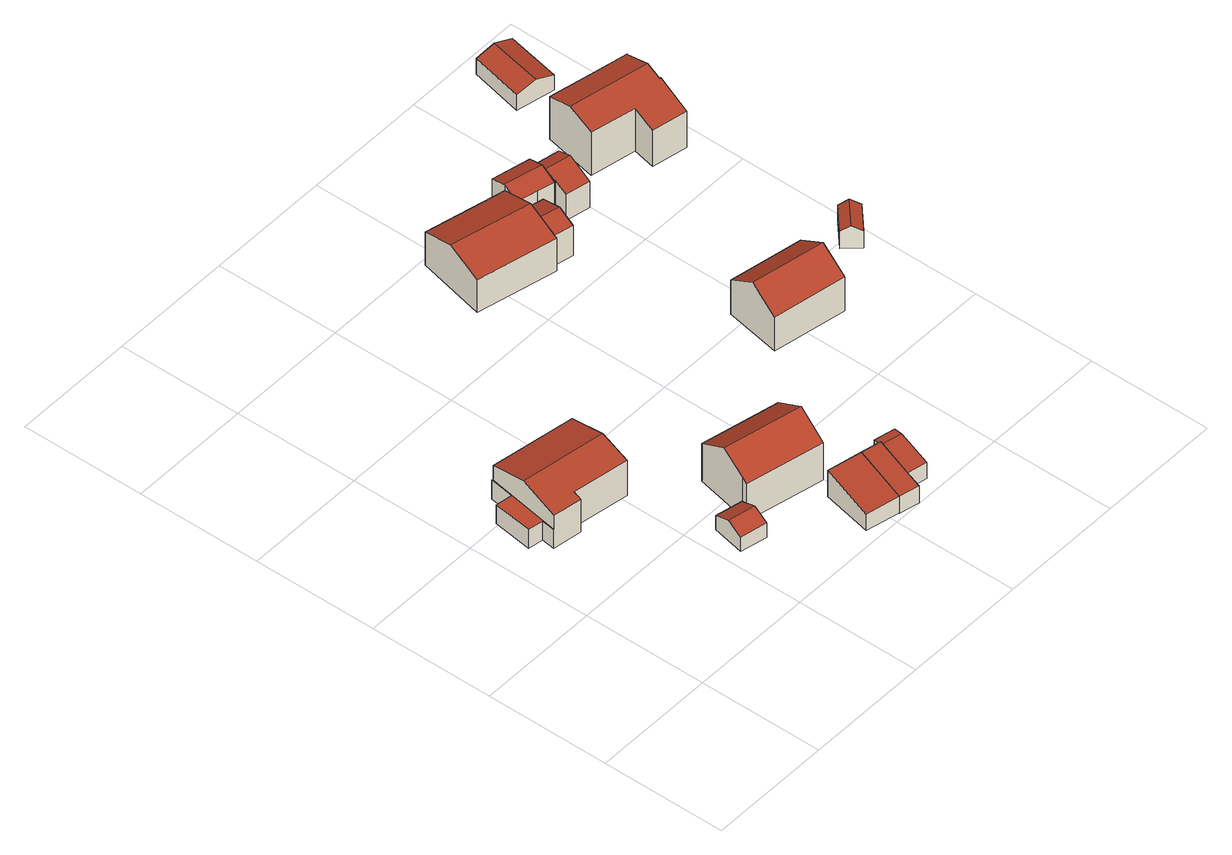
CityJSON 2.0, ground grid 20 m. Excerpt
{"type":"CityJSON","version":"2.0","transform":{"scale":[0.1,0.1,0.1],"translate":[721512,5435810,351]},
"CityObjects":{
"building1":{"type":"Building","attributes":{"Gemeindeschluessel":"09375181","HoeheDach":"364.082","HoeheGrund":"356.360","Methode":"2000","NiedrigsteTraufeDesGebaeudes":"359.820","Geometrietyp2DReferenz":"3000","measuredHeight":7.72,"function":"31001_1000","roofType":"3100"},"address":[{"Country":"Germany","Locality":"Pettendorf","ThoroughfareName":"Zum Aichahof 6"}],"geometry":[{"type":"Solid","lod":"2","boundaries":[[[[0,1,2,3,4,5]],[[6,7,8,9,10,11,12,13,1,0]],[[14,15,16,17,18,19]],[[9,20,21,10]],[[22,19,18,4,3]],[[6,0,5,17,16]],[[2,23,24,25,21,20,22,3]],[[10,21,25,11]],[[9,8,14,19,22,20]],[[6,16,15,7]],[[7,15,14,8]],[[2,1,13,23]],[[11,25,24,12]],[[18,17,5,4]],[[12,24,23,13]]]],"semantics":{"surfaces":[{"type":"WallSurface","Flaeche":"84.141","Z_MAX":"6.055","Z_MAX_ASL":"362.415","Z_MIN":"0.000","Z_MIN_ASL":"356.360"},{"type":"GroundSurface","Flaeche":"177.768","Z_MAX":"0.000","Z_MAX_ASL":"356.360","Z_MIN":"0.000","Z_MIN_ASL":"356.360"},{"type":"RoofSurface","Dachneigung":"75.029","Dachorientierung":"191.422","Flaeche":"76.140","Z_MAX":"7.722","Z_MAX_ASL":"364.082","Z_MIN":"6.053","Z_MIN_ASL":"362.413"},{"type":"WallSurface","Flaeche":"7.662","Z_MAX":"3.460","Z_MAX_ASL":"359.820","Z_MIN":"0.000","Z_MIN_ASL":"356.360"},{"type":"WallSurface","Flaeche":"42.772","Z_MAX":"7.722","Z_MAX_ASL":"364.082","Z_MIN":"3.460","Z_MIN_ASL":"359.820"},{"type":"WallSurface","Flaeche":"77.227","Z_MAX":"7.718","Z_MAX_ASL":"364.078","Z_MIN":"0.000","Z_MIN_ASL":"356.360"},{"type":"RoofSurface","Dachneigung":"90.000","Dachorientierung":"-1.000","Flaeche":"18.044","Z_MAX":"3.460","Z_MAX_ASL":"359.820","Z_MIN":"3.460","Z_MIN_ASL":"359.820"},{"type":"WallSurface","Flaeche":"8.430","Z_MAX":"3.460","Z_MAX_ASL":"359.820","Z_MIN":"0.000","Z_MIN_ASL":"356.360"},{"type":"WallSurface","Flaeche":"28.560","Z_MAX":"6.056","Z_MAX_ASL":"362.416","Z_MIN":"0.000","Z_MIN_ASL":"356.360"},{"type":"WallSurface","Flaeche":"58.987","Z_MAX":"6.424","Z_MAX_ASL":"362.784","Z_MIN":"0.000","Z_MIN_ASL":"356.360"},{"type":"WallSurface","Flaeche":"8.662","Z_MAX":"6.424","Z_MAX_ASL":"362.784","Z_MIN":"0.000","Z_MIN_ASL":"356.360"},{"type":"WallSurface","Flaeche":"13.391","Z_MAX":"3.460","Z_MAX_ASL":"359.820","Z_MIN":"0.000","Z_MIN_ASL":"356.360"},{"type":"WallSurface","Flaeche":"22.105","Z_MAX":"3.460","Z_MAX_ASL":"359.820","Z_MIN":"0.000","Z_MIN_ASL":"356.360"},{"type":"RoofSurface","Dachneigung":"75.028","Dachorientierung":"11.551","Flaeche":"89.196","Z_MAX":"7.722","Z_MAX_ASL":"364.082","Z_MIN":"6.051","Z_MIN_ASL":"362.411"},{"type":"WallSurface","Flaeche":"9.590","Z_MAX":"3.460","Z_MAX_ASL":"359.820","Z_MIN":"0.000","Z_MIN_ASL":"356.360"}],"values":[[0,1,2,3,4,5,6,7,8,9,10,11,12,13,14]]}}]},
"building2":{"type":"Building","attributes":{"Gemeindeschluessel":"09375181","HoeheDach":"357.140","HoeheGrund":"353.380","Methode":"2000","NiedrigsteTraufeDesGebaeudes":"355.982","Geometrietyp2DReferenz":"3000","measuredHeight":3.76,"function":"31001_2000","roofType":"3100","storeysAboveGround":1},"geometry":[{"type":"Solid","lod":"2","boundaries":[[[[26,27,28,29]],[[30,29,28,31,32]],[[33,26,29,30]],[[30,32,34,35,33]],[[34,36,37,35]],[[32,31,36,34]],[[27,37,36,31,28]],[[35,37,27,26,33]]]],"semantics":{"surfaces":[{"type":"RoofSurface","Dachneigung":"66.396","Dachorientierung":"192.206","Flaeche":"12.728","Z_MAX":"3.760","Z_MAX_ASL":"357.140","Z_MIN":"2.602","Z_MIN_ASL":"355.982"},{"type":"WallSurface","Flaeche":"16.859","Z_MAX":"3.760","Z_MAX_ASL":"357.140","Z_MIN":"0.000","Z_MIN_ASL":"353.380"},{"type":"WallSurface","Flaeche":"11.450","Z_MAX":"2.602","Z_MAX_ASL":"355.982","Z_MIN":"0.000","Z_MIN_ASL":"353.380"},{"type":"GroundSurface","Flaeche":"23.329","Z_MAX":"0.000","Z_MAX_ASL":"353.380","Z_MIN":"0.000","Z_MIN_ASL":"353.380"},{"type":"WallSurface","Flaeche":"2.826","Z_MAX":"3.040","Z_MAX_ASL":"356.420","Z_MIN":"0.000","Z_MIN_ASL":"353.380"},{"type":"WallSurface","Flaeche":"11.453","Z_MAX":"2.602","Z_MAX_ASL":"355.982","Z_MIN":"0.000","Z_MIN_ASL":"353.380"},{"type":"RoofSurface","Dachneigung":"66.396","Dachorientierung":"12.202","Flaeche":"12.730","Z_MAX":"3.760","Z_MAX_ASL":"357.140","Z_MIN":"2.602","Z_MIN_ASL":"355.982"},{"type":"WallSurface","Flaeche":"14.034","Z_MAX":"3.760","Z_MAX_ASL":"357.140","Z_MIN":"0.000","Z_MIN_ASL":"353.380"}],"values":[[0,1,2,3,4,5,6,7]]}}]},
"building3":{"type":"Building","attributes":{"Gemeindeschluessel":"09375181","HoeheDach":"362.851","HoeheGrund":"353.080","Methode":"1000","NiedrigsteTraufeDesGebaeudes":"359.885","Geometrietyp2DReferenz":"3000","measuredHeight":9.77,"function":"31001_1000","roofType":"3100","storeysAboveGround":2},"address":[{"Country":"Germany","Locality":"Pettendorf","ThoroughfareName":"Zum Aichahof 4"}],"geometry":[{"type":"Solid","lod":"2","boundaries":[[[[38,39,40,41,42]],[[43,44,45,46]],[[47,41,40,44,43]],[[47,43,46,48,49]],[[39,45,44,40]],[[46,45,39,38,48]],[[48,38,42,49]],[[49,42,41,47]]]],"semantics":{"surfaces":[{"type":"RoofSurface","Dachneigung":"58.559","Dachorientierung":"192.221","Flaeche":"72.905","Z_MAX":"9.771","Z_MAX_ASL":"362.851","Z_MIN":"6.806","Z_MIN_ASL":"359.886"},{"type":"WallSurface","Flaeche":"87.194","Z_MAX":"6.808","Z_MAX_ASL":"359.888","Z_MIN":"0.000","Z_MIN_ASL":"353.080"},{"type":"WallSurface","Flaeche":"73.278","Z_MAX":"9.771","Z_MAX_ASL":"362.851","Z_MIN":"0.000","Z_MIN_ASL":"353.080"},{"type":"GroundSurface","Flaeche":"124.342","Z_MAX":"0.000","Z_MAX_ASL":"353.080","Z_MIN":"0.000","Z_MIN_ASL":"353.080"},{"type":"RoofSurface","Dachneigung":"58.559","Dachorientierung":"12.222","Flaeche":"72.833","Z_MAX":"9.771","Z_MAX_ASL":"362.851","Z_MIN":"6.805","Z_MIN_ASL":"359.885"},{"type":"WallSurface","Flaeche":"80.372","Z_MAX":"9.771","Z_MAX_ASL":"362.851","Z_MIN":"0.000","Z_MIN_ASL":"353.080"},{"type":"WallSurface","Flaeche":"87.328","Z_MAX":"6.806","Z_MAX_ASL":"359.886","Z_MIN":"0.000","Z_MIN_ASL":"353.080"},{"type":"WallSurface","Flaeche":"7.125","Z_MAX":"7.419","Z_MAX_ASL":"360.499","Z_MIN":"0.000","Z_MIN_ASL":"353.080"}],"values":[[0,1,2,3,4,5,6,7]]}}]},
"building4":{"type":"Building","attributes":{"Gemeindeschluessel":"09375181","HoeheDach":"356.161","HoeheGrund":"351.420","Methode":"1000","NiedrigsteTraufeDesGebaeudes":"354.442","Geometrietyp2DReferenz":"3000","measuredHeight":4.74,"function":"31001_2000","roofType":"2100","storeysAboveGround":1},"geometry":[{"type":"Solid","lod":"2","boundaries":[[[[50,51,52,53]],[[54,55,51,50]],[[54,50,53,56]],[[56,57,55,54]],[[57,52,51,55]],[[53,52,57,56]]]],"semantics":{"surfaces":[{"type":"WallSurface","Flaeche":"26.265","Z_MAX":"4.741","Z_MAX_ASL":"356.161","Z_MIN":"0.000","Z_MIN_ASL":"351.420"},{"type":"WallSurface","Flaeche":"32.227","Z_MAX":"4.741","Z_MAX_ASL":"356.161","Z_MIN":"0.000","Z_MIN_ASL":"351.420"},{"type":"GroundSurface","Flaeche":"45.923","Z_MAX":"0.000","Z_MAX_ASL":"351.420","Z_MIN":"0.000","Z_MIN_ASL":"351.420"},{"type":"WallSurface","Flaeche":"16.706","Z_MAX":"3.024","Z_MAX_ASL":"354.444","Z_MIN":"0.000","Z_MIN_ASL":"351.420"},{"type":"RoofSurface","Dachneigung":"78.305","Dachorientierung":"191.966","Flaeche":"46.897","Z_MAX":"4.741","Z_MAX_ASL":"356.161","Z_MIN":"3.022","Z_MIN_ASL":"354.442"},{"type":"WallSurface","Flaeche":"32.211","Z_MAX":"4.741","Z_MAX_ASL":"356.161","Z_MIN":"0.000","Z_MIN_ASL":"351.420"}],"values":[[0,1,2,3,4,5]]}}]},
"building5":{"type":"Building","attributes":{"Gemeindeschluessel":"09375181","HoeheDach":"356.170","HoeheGrund":"351.310","Methode":"1000","NiedrigsteTraufeDesGebaeudes":"354.416","Geometrietyp2DReferenz":"3000","measuredHeight":4.86,"function":"31001_2000","roofType":"2100","storeysAboveGround":1},"geometry":[{"type":"Solid","lod":"2","boundaries":[[[[58,59,57,60]],[[61,52,62,63]],[[64,65,59,58]],[[63,62,65,64]],[[60,57,52,61]],[[60,61,63,64,58]],[[59,65,62,52,57]]]],"semantics":{"surfaces":[{"type":"WallSurface","Flaeche":"10.077","Z_MAX":"3.106","Z_MAX_ASL":"354.416","Z_MIN":"0.000","Z_MIN_ASL":"351.310"},{"type":"WallSurface","Flaeche":"15.962","Z_MAX":"4.860","Z_MAX_ASL":"356.170","Z_MIN":"0.000","Z_MIN_ASL":"351.310"},{"type":"WallSurface","Flaeche":"9.416","Z_MAX":"3.692","Z_MAX_ASL":"355.002","Z_MIN":"0.000","Z_MIN_ASL":"351.310"},{"type":"WallSurface","Flaeche":"23.628","Z_MAX":"4.860","Z_MAX_ASL":"356.170","Z_MIN":"0.000","Z_MIN_ASL":"351.310"},{"type":"WallSurface","Flaeche":"33.045","Z_MAX":"4.860","Z_MAX_ASL":"356.170","Z_MIN":"0.000","Z_MIN_ASL":"351.310"},{"type":"GroundSurface","Flaeche":"27.101","Z_MAX":"0.000","Z_MAX_ASL":"351.310","Z_MIN":"0.000","Z_MIN_ASL":"351.310"},{"type":"RoofSurface","Dachneigung":"78.061","Dachorientierung":"192.943","Flaeche":"27.700","Z_MAX":"4.860","Z_MAX_ASL":"356.170","Z_MIN":"3.106","Z_MIN_ASL":"354.416"}],"values":[[0,1,2,3,4,5,6]]}}]},
"building6":{"type":"Building","attributes":{"Gemeindeschluessel":"09375181","HoeheDach":"355.590","HoeheGrund":"351.620","Methode":"2000","NiedrigsteTraufeDesGebaeudes":"354.509","Geometrietyp2DReferenz":"3000","measuredHeight":3.97,"function":"31001_2463","roofType":"3100"},"geometry":[{"type":"Solid","lod":"2","boundaries":[[[[66,67,68,69]],[[70,71,67,66,72]],[[73,69,68,74]],[[74,68,75,76]],[[72,66,69,73]],[[70,72,73,74,76]],[[67,71,75,68]],[[76,75,71,70]]]],"semantics":{"surfaces":[{"type":"RoofSurface","Dachneigung":"78.934","Dachorientierung":"192.462","Flaeche":"19.852","Z_MAX":"3.970","Z_MAX_ASL":"355.590","Z_MIN":"2.889","Z_MIN_ASL":"354.509"},{"type":"WallSurface","Flaeche":"24.554","Z_MAX":"3.970","Z_MAX_ASL":"355.590","Z_MIN":"0.000","Z_MIN_ASL":"351.620"},{"type":"WallSurface","Flaeche":"18.950","Z_MAX":"3.970","Z_MAX_ASL":"355.590","Z_MIN":"0.000","Z_MIN_ASL":"351.620"},{"type":"WallSurface","Flaeche":"5.610","Z_MAX":"3.970","Z_MAX_ASL":"355.590","Z_MIN":"0.000","Z_MIN_ASL":"351.620"},{"type":"WallSurface","Flaeche":"10.154","Z_MAX":"2.890","Z_MAX_ASL":"354.510","Z_MIN":"0.000","Z_MIN_ASL":"351.620"},{"type":"GroundSurface","Flaeche":"24.604","Z_MAX":"0.000","Z_MAX_ASL":"351.620","Z_MIN":"0.000","Z_MIN_ASL":"351.620"},{"type":"RoofSurface","Dachneigung":"82.749","Dachorientierung":"12.439","Flaeche":"5.164","Z_MAX":"3.970","Z_MAX_ASL":"355.590","Z_MIN":"3.786","Z_MIN_ASL":"355.406"},{"type":"WallSurface","Flaeche":"13.422","Z_MAX":"3.786","Z_MAX_ASL":"355.406","Z_MIN":"0.000","Z_MIN_ASL":"351.620"}],"values":[[0,1,2,3,4,5,6,7]]}}]},
"building7":{"type":"Building","attributes":{"Gemeindeschluessel":"09375181","HoeheDach":"372.376","HoeheGrund":"364.420","Methode":"1000","NiedrigsteTraufeDesGebaeudes":"370.368","Geometrietyp2DReferenz":"3000","measuredHeight":7.96,"function":"31001_1000","roofType":"3100"},"address":[{"Country":"Germany","Locality":"Pettendorf","ThoroughfareName":"Am Mätzgraben 6"}],"geometry":[{"type":"Solid","lod":"2","boundaries":[[[[77,78,79,80]],[[81,82,83,78,77]],[[84,85,79,78,83]],[[86,87,84,83,82]],[[88,86,82,81]],[[80,79,85,89]],[[90,87,86,88]],[[89,85,84,87,90]],[[81,77,80,89,90,88]]]],"semantics":{"surfaces":[{"type":"WallSurface","Flaeche":"77.982","Z_MAX":"5.949","Z_MAX_ASL":"370.369","Z_MIN":"0.000","Z_MIN_ASL":"364.420"},{"type":"WallSurface","Flaeche":"79.340","Z_MAX":"7.956","Z_MAX_ASL":"372.376","Z_MIN":"0.000","Z_MIN_ASL":"364.420"},{"type":"RoofSurface","Dachneigung":"70.615","Dachorientierung":"13.243","Flaeche":"79.377","Z_MAX":"7.956","Z_MAX_ASL":"372.376","Z_MIN":"5.948","Z_MIN_ASL":"370.368"},{"type":"RoofSurface","Dachneigung":"70.608","Dachorientierung":"193.242","Flaeche":"79.496","Z_MAX":"7.956","Z_MAX_ASL":"372.376","Z_MIN":"5.948","Z_MIN_ASL":"370.368"},{"type":"WallSurface","Flaeche":"78.280","Z_MAX":"5.948","Z_MAX_ASL":"370.368","Z_MIN":"0.000","Z_MIN_ASL":"364.420"},{"type":"WallSurface","Flaeche":"16.617","Z_MAX":"6.862","Z_MAX_ASL":"371.282","Z_MIN":"0.000","Z_MIN_ASL":"364.420"},{"type":"WallSurface","Flaeche":"5.634","Z_MAX":"6.273","Z_MAX_ASL":"370.693","Z_MIN":"0.000","Z_MIN_ASL":"364.420"},{"type":"WallSurface","Flaeche":"57.058","Z_MAX":"7.956","Z_MAX_ASL":"372.376","Z_MIN":"0.000","Z_MIN_ASL":"364.420"},{"type":"GroundSurface","Flaeche":"149.862","Z_MAX":"0.000","Z_MAX_ASL":"364.420","Z_MIN":"0.000","Z_MIN_ASL":"364.420"}],"values":[[0,1,2,3,4,5,6,7,8]]}}]},
"building8":{"type":"Building","attributes":{"Gemeindeschluessel":"09375181","HoeheDach":"371.240","HoeheGrund":"364.600","Methode":"2000","NiedrigsteTraufeDesGebaeudes":"367.292","Geometrietyp2DReferenz":"3000","measuredHeight":6.64,"function":"31001_2000","roofType":"3100"},"geometry":[{"type":"Solid","lod":"2","boundaries":[[[[91,92,93,94]],[[95,96,97,98]],[[99,100,101,102]],[[99,103,96,95,92,91,100]],[[99,102,104,103]],[[100,91,94,101]],[[104,97,96,103]],[[104,102,101,94,93,98,97]],[[98,93,92,95]]]],"semantics":{"surfaces":[{"type":"RoofSurface","Dachneigung":"69.773","Dachorientierung":"13.665","Flaeche":"13.147","Z_MAX":"6.640","Z_MAX_ASL":"371.240","Z_MIN":"5.320","Z_MIN_ASL":"369.920"},{"type":"RoofSurface","Dachneigung":"90.000","Dachorientierung":"-1.000","Flaeche":"4.554","Z_MAX":"2.692","Z_MAX_ASL":"367.292","Z_MIN":"2.692","Z_MIN_ASL":"367.292"},{"type":"WallSurface","Flaeche":"18.895","Z_MAX":"5.538","Z_MAX_ASL":"370.138","Z_MIN":"0.000","Z_MIN_ASL":"364.600"},{"type":"WallSurface","Flaeche":"43.208","Z_MAX":"6.640","Z_MAX_ASL":"371.240","Z_MIN":"0.000","Z_MIN_ASL":"364.600"},{"type":"GroundSurface","Flaeche":"27.135","Z_MAX":"0.000","Z_MAX_ASL":"364.600","Z_MIN":"0.000","Z_MIN_ASL":"364.600"},{"type":"RoofSurface","Dachneigung":"69.777","Dachorientierung":"193.654","Flaeche":"10.920","Z_MAX":"6.640","Z_MAX_ASL":"371.240","Z_MIN":"5.536","Z_MIN_ASL":"370.136"},{"type":"WallSurface","Flaeche":"9.322","Z_MAX":"2.692","Z_MAX_ASL":"367.292","Z_MIN":"0.000","Z_MIN_ASL":"364.600"},{"type":"WallSurface","Flaeche":"43.187","Z_MAX":"6.640","Z_MAX_ASL":"371.240","Z_MIN":"0.000","Z_MIN_ASL":"364.600"},{"type":"WallSurface","Flaeche":"9.079","Z_MAX":"5.320","Z_MAX_ASL":"369.920","Z_MIN":"2.692","Z_MIN_ASL":"367.292"}],"values":[[0,1,2,3,4,5,6,7,8]]}}]},
"building9":{"type":"Building","attributes":{"Gemeindeschluessel":"09375181","HoeheDach":"371.410","HoeheGrund":"365.120","Methode":"2000","NiedrigsteTraufeDesGebaeudes":"370.288","Geometrietyp2DReferenz":"3000","measuredHeight":6.29,"function":"31001_2000","roofType":"3100"},"geometry":[{"type":"Solid","lod":"2","boundaries":[[[[105,106,107,108]],[[109,110,111,112]],[[113,114,115,106,105]],[[112,116,117,113,105,108,109]],[[107,106,115,118,111,110]],[[115,114,119,120,118]],[[117,119,114,113]],[[112,111,118,120,116]],[[108,107,110,109]],[[116,120,119,117]]]],"semantics":{"surfaces":[{"type":"WallSurface","Flaeche":"14.464","Z_MAX":"5.171","Z_MAX_ASL":"370.291","Z_MIN":"0.000","Z_MIN_ASL":"365.120"},{"type":"WallSurface","Flaeche":"14.794","Z_MAX":"6.230","Z_MAX_ASL":"371.350","Z_MIN":"0.000","Z_MIN_ASL":"365.120"},{"type":"WallSurface","Flaeche":"25.161","Z_MAX":"6.290","Z_MAX_ASL":"371.410","Z_MIN":"0.000","Z_MIN_ASL":"365.120"},{"type":"GroundSurface","Flaeche":"34.528","Z_MAX":"0.000","Z_MAX_ASL":"365.120","Z_MIN":"0.000","Z_MIN_ASL":"365.120"},{"type":"RoofSurface","Dachneigung":"67.864","Dachorientierung":"193.530","Flaeche":"18.613","Z_MAX":"6.290","Z_MAX_ASL":"371.410","Z_MIN":"5.168","Z_MIN_ASL":"370.288"},{"type":"RoofSurface","Dachneigung":"67.859","Dachorientierung":"13.521","Flaeche":"18.664","Z_MAX":"6.290","Z_MAX_ASL":"371.410","Z_MIN":"5.170","Z_MIN_ASL":"370.290"},{"type":"WallSurface","Flaeche":"6.422","Z_MAX":"5.653","Z_MAX_ASL":"370.773","Z_MIN":"0.000","Z_MIN_ASL":"365.120"},{"type":"WallSurface","Flaeche":"16.693","Z_MAX":"6.290","Z_MAX_ASL":"371.410","Z_MIN":"0.000","Z_MIN_ASL":"365.120"},{"type":"WallSurface","Flaeche":"17.914","Z_MAX":"5.175","Z_MAX_ASL":"370.295","Z_MIN":"0.000","Z_MIN_ASL":"365.120"},{"type":"WallSurface","Flaeche":"32.500","Z_MAX":"5.170","Z_MAX_ASL":"370.290","Z_MIN":"0.000","Z_MIN_ASL":"365.120"}],"values":[[0,1,2,3,4,5,6,7,8,9]]}}]},
"building10":{"type":"Building","attributes":{"Gemeindeschluessel":"09375181","HoeheDach":"371.330","HoeheGrund":"364.890","Methode":"2000","NiedrigsteTraufeDesGebaeudes":"369.709","Geometrietyp2DReferenz":"3000","measuredHeight":6.44,"function":"31001_2000","roofType":"3100","storeysAboveGround":2},"geometry":[{"type":"Solid","lod":"2","boundaries":[[[[121,122,123,124]],[[122,121,125,126]],[[127,128,129,130]],[[127,131,132,133,128]],[[122,126,134,133,132,123]],[[126,125,130,129,134]],[[124,123,132,131]],[[134,129,128,133]],[[125,121,124,131,127,130]]]],"semantics":{"surfaces":[{"type":"WallSurface","Flaeche":"11.416","Z_MAX":"5.673","Z_MAX_ASL":"370.563","Z_MIN":"0.000","Z_MIN_ASL":"364.890"},{"type":"WallSurface","Flaeche":"19.321","Z_MAX":"4.820","Z_MAX_ASL":"369.710","Z_MIN":"0.000","Z_MIN_ASL":"364.890"},{"type":"WallSurface","Flaeche":"22.267","Z_MAX":"5.510","Z_MAX_ASL":"370.400","Z_MIN":"0.000","Z_MIN_ASL":"364.890"},{"type":"WallSurface","Flaeche":"26.004","Z_MAX":"6.440","Z_MAX_ASL":"371.330","Z_MIN":"0.000","Z_MIN_ASL":"364.890"},{"type":"RoofSurface","Dachneigung":"68.565","Dachorientierung":"191.786","Flaeche":"18.058","Z_MAX":"6.440","Z_MAX_ASL":"371.330","Z_MIN":"4.819","Z_MIN_ASL":"369.709"},{"type":"WallSurface","Flaeche":"37.392","Z_MAX":"6.440","Z_MAX_ASL":"371.330","Z_MIN":"0.000","Z_MIN_ASL":"364.890"},{"type":"WallSurface","Flaeche":"0.938","Z_MAX":"5.673","Z_MAX_ASL":"370.563","Z_MIN":"0.000","Z_MIN_ASL":"364.890"},{"type":"RoofSurface","Dachneigung":"68.575","Dachorientierung":"11.781","Flaeche":"10.381","Z_MAX":"6.440","Z_MAX_ASL":"371.330","Z_MIN":"5.510","Z_MIN_ASL":"370.400"},{"type":"GroundSurface","Flaeche":"26.472","Z_MAX":"0.000","Z_MAX_ASL":"364.890","Z_MIN":"0.000","Z_MIN_ASL":"364.890"}],"values":[[0,1,2,3,4,5,6,7,8]]}}]},
"building11":{"type":"Building","attributes":{"Gemeindeschluessel":"09375181","HoeheDach":"364.592","HoeheGrund":"355.490","Methode":"1000","NiedrigsteTraufeDesGebaeudes":"361.707","Geometrietyp2DReferenz":"3000","measuredHeight":9.1,"function":"31001_1000","roofType":"3100"},"address":[{"Country":"Germany","Locality":"Pettendorf","ThoroughfareName":"Zum Aichahof 2"}],"geometry":[{"type":"Solid","lod":"2","boundaries":[[[[135,136,137,138]],[[139,140,141,142]],[[142,141,143,136,135]],[[140,144,143,141]],[[138,137,144,140,139]],[[144,137,136,143]],[[142,135,138,139]]]],"semantics":{"surfaces":[{"type":"WallSurface","Flaeche":"74.583","Z_MAX":"6.217","Z_MAX_ASL":"361.707","Z_MIN":"0.000","Z_MIN_ASL":"355.490"},{"type":"WallSurface","Flaeche":"74.523","Z_MAX":"6.218","Z_MAX_ASL":"361.708","Z_MIN":"0.000","Z_MIN_ASL":"355.490"},{"type":"WallSurface","Flaeche":"69.905","Z_MAX":"9.102","Z_MAX_ASL":"364.592","Z_MIN":"0.000","Z_MIN_ASL":"355.490"},{"type":"RoofSurface","Dachneigung":"57.703","Dachorientierung":"192.762","Flaeche":"64.728","Z_MAX":"9.102","Z_MAX_ASL":"364.592","Z_MIN":"6.217","Z_MIN_ASL":"361.707"},{"type":"WallSurface","Flaeche":"69.919","Z_MAX":"9.102","Z_MAX_ASL":"364.592","Z_MIN":"0.000","Z_MIN_ASL":"355.490"},{"type":"RoofSurface","Dachneigung":"57.703","Dachorientierung":"12.762","Flaeche":"64.757","Z_MAX":"9.102","Z_MAX_ASL":"364.592","Z_MIN":"6.217","Z_MIN_ASL":"361.707"},{"type":"GroundSurface","Flaeche":"109.452","Z_MAX":"0.000","Z_MAX_ASL":"355.490","Z_MIN":"0.000","Z_MIN_ASL":"355.490"}],"values":[[0,1,2,3,4,5,6]]}}]},
"building12":{"type":"Building","attributes":{"Gemeindeschluessel":"09375181","HoeheDach":"372.570","HoeheGrund":"363.320","Methode":"2000","NiedrigsteTraufeDesGebaeudes":"369.917","Geometrietyp2DReferenz":"3000","measuredHeight":9.25,"function":"31001_1000","roofType":"3100","storeysAboveGround":2},"address":[{"Country":"Germany","Locality":"Pettendorf","ThoroughfareName":"Am Mätzgraben 8"}],"geometry":[{"type":"Solid","lod":"2","boundaries":[[[[145,146,147,148]],[[149,150,151,152,153,154]],[[155,152,151,156]],[[157,158,159,154,153]],[[160,161,150,149,162]],[[146,163,162,149,154,159,164,147]],[[160,162,163,165]],[[164,166,148,147]],[[160,165,145,148,166,158,157,155,156,161]],[[146,145,165,163]],[[156,151,150,161]],[[157,153,152,155]],[[166,164,159,158]]]],"semantics":{"surfaces":[{"type":"WallSurface","Flaeche":"38.125","Z_MAX":"6.603","Z_MAX_ASL":"369.923","Z_MIN":"0.000","Z_MIN_ASL":"363.320"},{"type":"RoofSurface","Dachneigung":"71.942","Dachorientierung":"11.697","Flaeche":"60.285","Z_MAX":"9.250","Z_MAX_ASL":"372.570","Z_MIN":"7.816","Z_MIN_ASL":"371.136"},{"type":"WallSurface","Flaeche":"48.905","Z_MAX":"7.816","Z_MAX_ASL":"371.136","Z_MIN":"0.000","Z_MIN_ASL":"363.320"},{"type":"WallSurface","Flaeche":"74.851","Z_MAX":"9.250","Z_MAX_ASL":"372.570","Z_MIN":"0.000","Z_MIN_ASL":"363.320"},{"type":"WallSurface","Flaeche":"59.180","Z_MAX":"9.250","Z_MAX_ASL":"372.570","Z_MIN":"0.000","Z_MIN_ASL":"363.320"},{"type":"RoofSurface","Dachneigung":"71.948","Dachorientierung":"191.695","Flaeche":"83.503","Z_MAX":"9.250","Z_MAX_ASL":"372.570","Z_MIN":"6.597","Z_MIN_ASL":"369.917"},{"type":"WallSurface","Flaeche":"2.086","Z_MAX":"8.440","Z_MAX_ASL":"371.760","Z_MIN":"0.000","Z_MIN_ASL":"363.320"},{"type":"WallSurface","Flaeche":"26.849","Z_MAX":"7.817","Z_MAX_ASL":"371.137","Z_MIN":"0.000","Z_MIN_ASL":"363.320"},{"type":"GroundSurface","Flaeche":"136.708","Z_MAX":"0.000","Z_MAX_ASL":"363.320","Z_MIN":"0.000","Z_MIN_ASL":"363.320"},{"type":"WallSurface","Flaeche":"42.514","Z_MAX":"8.440","Z_MAX_ASL":"371.760","Z_MIN":"0.000","Z_MIN_ASL":"363.320"},{"type":"WallSurface","Flaeche":"0.328","Z_MAX":"7.830","Z_MAX_ASL":"371.150","Z_MIN":"0.000","Z_MIN_ASL":"363.320"},{"type":"WallSurface","Flaeche":"52.855","Z_MAX":"7.816","Z_MAX_ASL":"371.136","Z_MIN":"0.000","Z_MIN_ASL":"363.320"},{"type":"WallSurface","Flaeche":"58.508","Z_MAX":"7.825","Z_MAX_ASL":"371.145","Z_MIN":"0.000","Z_MIN_ASL":"363.320"}],"values":[[0,1,2,3,4,5,6,7,8,9,10,11,12]]}}]},
"building13":{"type":"Building","attributes":{"Gemeindeschluessel":"09375181","HoeheDach":"371.497","HoeheGrund":"367.670","Methode":"1000","NiedrigsteTraufeDesGebaeudes":"370.506","Geometrietyp2DReferenz":"3000","measuredHeight":3.83,"function":"31001_2000","roofType":"3100","storeysAboveGround":1},"geometry":[{"type":"Solid","lod":"2","boundaries":[[[[167,168,169,170]],[[171,169,168,172,173]],[[174,171,173,175,176]],[[176,175,177,178]],[[170,169,171,174]],[[178,177,172,168,167]],[[173,172,177,175]],[[178,167,170,174,176]]]],"semantics":{"surfaces":[{"type":"WallSurface","Flaeche":"13.724","Z_MAX":"2.838","Z_MAX_ASL":"370.508","Z_MIN":"0.000","Z_MIN_ASL":"367.670"},{"type":"RoofSurface","Dachneigung":"72.225","Dachorientierung":"101.815","Flaeche":"28.662","Z_MAX":"3.827","Z_MAX_ASL":"371.497","Z_MIN":"2.836","Z_MIN_ASL":"370.506"},{"type":"WallSurface","Flaeche":"20.583","Z_MAX":"3.827","Z_MAX_ASL":"371.497","Z_MIN":"0.000","Z_MIN_ASL":"367.670"},{"type":"WallSurface","Flaeche":"25.100","Z_MAX":"2.837","Z_MAX_ASL":"370.507","Z_MIN":"0.000","Z_MIN_ASL":"367.670"},{"type":"WallSurface","Flaeche":"11.351","Z_MAX":"2.838","Z_MAX_ASL":"370.508","Z_MIN":"0.000","Z_MIN_ASL":"367.670"},{"type":"WallSurface","Flaeche":"20.591","Z_MAX":"3.827","Z_MAX_ASL":"371.497","Z_MIN":"0.000","Z_MIN_ASL":"367.670"},{"type":"RoofSurface","Dachneigung":"72.233","Dachorientierung":"281.815","Flaeche":"28.696","Z_MAX":"3.827","Z_MAX_ASL":"371.497","Z_MIN":"2.837","Z_MIN_ASL":"370.507"},{"type":"GroundSurface","Flaeche":"54.622","Z_MAX":"0.000","Z_MAX_ASL":"367.670","Z_MIN":"0.000","Z_MIN_ASL":"367.670"}],"values":[[0,1,2,3,4,5,6,7]]}}]},
"building14":{"type":"Building","attributes":{"Gemeindeschluessel":"09375181","HoeheDach":"359.535","HoeheGrund":"355.410","Methode":"1000","NiedrigsteTraufeDesGebaeudes":"358.521","Geometrietyp2DReferenz":"3000","measuredHeight":4.12,"function":"31001_2000","roofType":"3100"},"geometry":[{"type":"Solid","lod":"2","boundaries":[[[[179,180,181,182]],[[183,179,182,184]],[[183,185,186,180,179]],[[182,181,187,188,184]],[[184,188,185,183]],[[181,180,186,187]],[[187,186,185,188]]]],"semantics":{"surfaces":[{"type":"WallSurface","Flaeche":"16.061","Z_MAX":"3.122","Z_MAX_ASL":"358.532","Z_MIN":"0.000","Z_MIN_ASL":"355.410"},{"type":"GroundSurface","Flaeche":"16.167","Z_MAX":"0.000","Z_MAX_ASL":"355.410","Z_MIN":"0.000","Z_MIN_ASL":"355.410"},{"type":"WallSurface","Flaeche":"11.459","Z_MAX":"4.125","Z_MAX_ASL":"359.535","Z_MIN":"0.000","Z_MIN_ASL":"355.410"},{"type":"WallSurface","Flaeche":"11.327","Z_MAX":"4.125","Z_MAX_ASL":"359.535","Z_MIN":"0.000","Z_MIN_ASL":"355.410"},{"type":"WallSurface","Flaeche":"16.064","Z_MAX":"3.138","Z_MAX_ASL":"358.548","Z_MIN":"0.000","Z_MIN_ASL":"355.410"},{"type":"RoofSurface","Dachneigung":"57.492","Dachorientierung":"137.387","Flaeche":"9.600","Z_MAX":"4.125","Z_MAX_ASL":"359.535","Z_MIN":"3.122","Z_MIN_ASL":"358.532"},{"type":"RoofSurface","Dachneigung":"57.488","Dachorientierung":"317.387","Flaeche":"9.572","Z_MAX":"4.125","Z_MAX_ASL":"359.535","Z_MIN":"3.111","Z_MIN_ASL":"358.521"}],"values":[[0,1,2,3,4,5,6]]}}]}
},
"vertices":[
[188,382,54],[50,405,54],[50,405,88],[52,404,88],[52,404,114],[188,382,114],[170,272,54],[79,287,54],[77,274,54],[30,281,54],[33,303,54],[9,307,54],[18,370,54],[45,366,54],[77,274,114],[79,287,118],[170,272,118],[178,321,131],[42,343,131],[31,281,114],[30,281,88],[33,303,88],[31,281,88],[45,366,88],[18,370,88],[9,307,88],
[251,99,50],[257,125,61],[214,134,61],[208,108,50],[208,108,24],[219,160,50],[219,160,24],[251,99,24],[262,151,24],[260,141,24],[262,151,50],[260,141,54],
[385,114,89],[396,161,119],[270,188,119],[262,151,95],[260,141,89],[281,236,21],[281,236,89],[406,209,89],[406,209,21],[262,151,21],[385,114,21],[260,141,21],
[378,101,4],[378,101,52],[433,89,52],[433,89,4],[361,20,4],[361,20,34],[415,8,4],[415,8,34],
[447,1,3],[447,1,34],[415,8,3],[433,89,3],[465,82,52],[465,82,3],[453,28,3],[453,28,40],
[487,21,35],[499,74,46],[465,82,46],[453,28,35],[502,89,6],[502,89,44],[487,21,6],[453,28,6],[465,82,6],[468,96,44],[468,96,6],
[272,705,134],[272,705,194],[400,675,194],[400,675,134],[246,594,134],[246,594,194],[259,650,214],[387,620,214],[394,650,203],[374,564,194],[376,573,197],[374,564,134],[394,650,134],[376,573,134],
[416,594,202],[424,629,189],[391,637,189],[383,602,202],[424,629,163],[428,642,163],[394,650,163],[391,637,163],[409,565,136],[409,565,191],[376,573,191],[376,573,136],[428,642,136],[394,650,136],
[455,635,141],[455,635,193],[428,642,193],[428,642,141],[394,650,141],[394,650,193],[400,675,204],[400,675,141],[465,677,141],[465,677,198],[461,662,204],[407,703,141],[468,689,141],[400,677,204],[468,689,193],[407,703,193],
[452,613,139],[452,613,187],[456,635,196],[456,635,139],[491,605,139],[491,605,187],[465,677,139],[465,677,194],[504,669,194],[504,669,139],[455,635,139],[455,635,196],[459,654,203],[500,646,203],
[530,395,45],[530,395,107],[648,373,107],[648,373,45],[631,283,45],[631,283,107],[513,305,107],[513,305,45],[522,350,136],[640,328,136],
[674,591,123],[674,591,189],[617,602,189],[617,602,123],[689,671,216],[697,713,201],[698,714,201],[636,726,201],[570,740,201],[561,697,216],[636,726,123],[698,714,123],[570,740,123],[552,654,123],[552,654,201],[684,646,123],[697,713,123],[684,646,208],[686,646,208],[625,639,201],[686,646,123],[625,639,123],
[628,853,167],[628,853,195],[618,805,195],[618,805,167],[610,766,195],[598,859,205],[580,772,205],[610,766,167],[549,779,195],[549,779,167],[568,865,195],[568,865,167],
[778,377,44],[778,377,75],[740,342,75],[740,342,44],[756,400,44],[719,365,44],[756,400,75],[767,389,85],[729,354,85],[719,365,75]
]}
